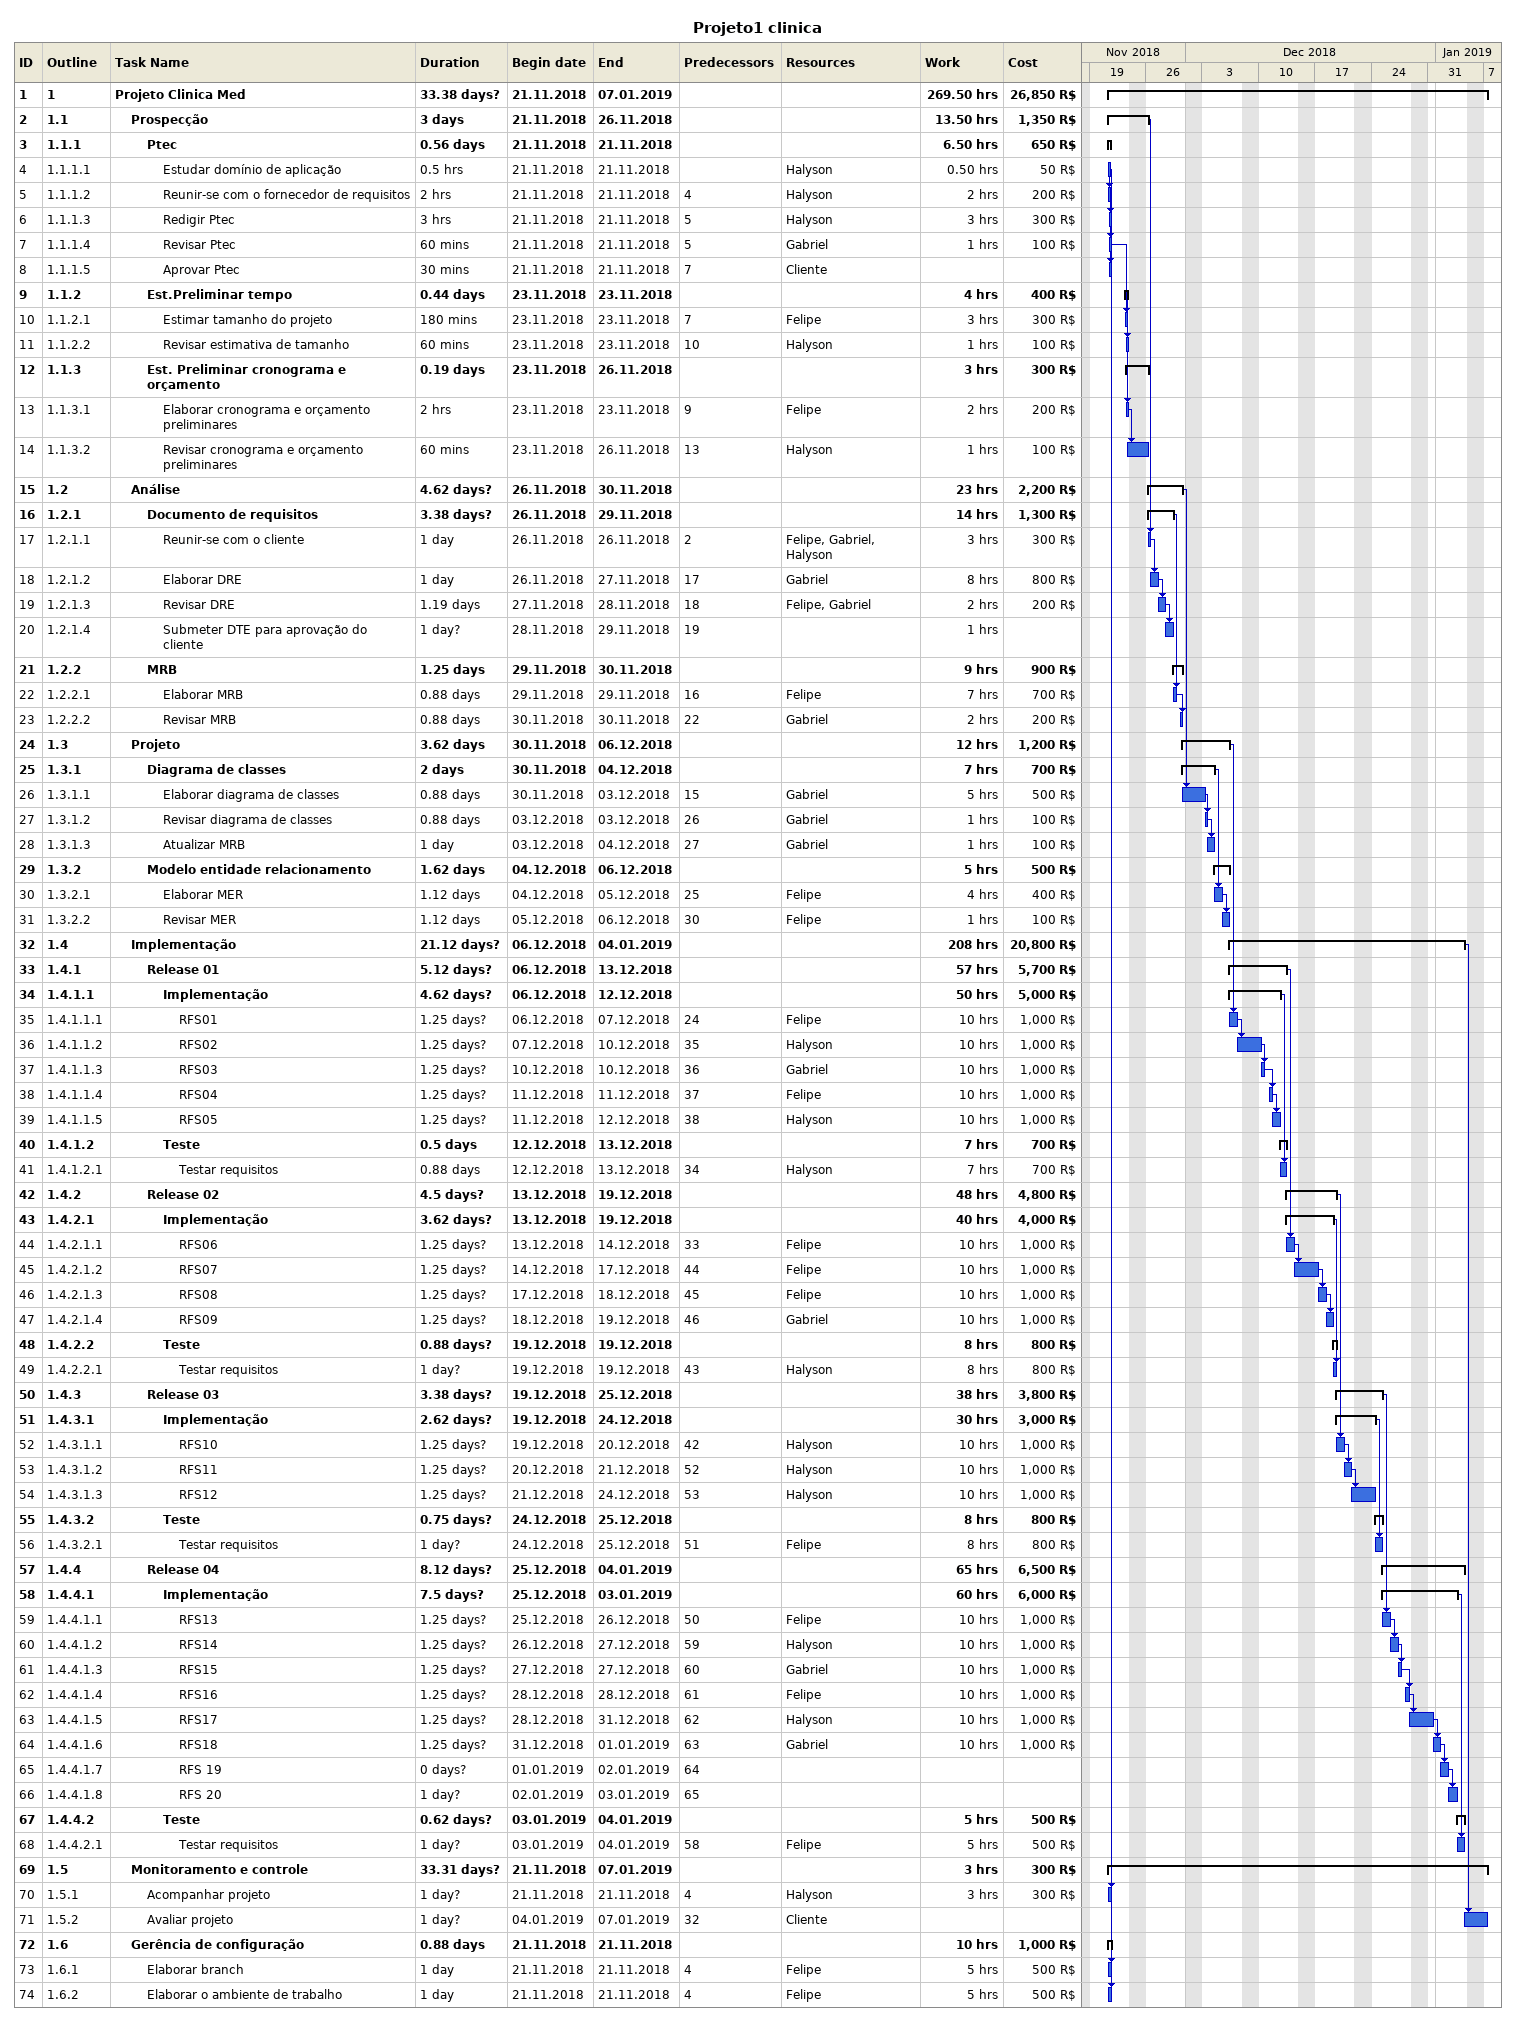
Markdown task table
Projeto1 clinica

| ID | WBS | Task | Duration | Start | Finish | Predecessors | Resources | Work (h) | Cost (R$) |
|---|---|---|---|---|---|---|---|---|---|
| 1 | 1 | **Projeto Clinica Med** | 33.38d? | 2018-11-21 | 2019-01-07 |  |  | 269.50 | 26850 |
| 2 | 1.1 | **Prospecção** | 3d | 2018-11-21 | 2018-11-26 |  |  | 13.50 | 1350 |
| 3 | 1.1.1 | **Ptec** | 0.56d | 2018-11-21 | 2018-11-21 |  |  | 6.50 | 650 |
| 4 | 1.1.1.1 | Estudar domínio de aplicação | 0.5h | 2018-11-21 | 2018-11-21 |  | Halyson | 0.50 | 50 |
| 5 | 1.1.1.2 | Reunir-se com o fornecedor de requisitos | 2h | 2018-11-21 | 2018-11-21 | 4 | Halyson | 2 | 200 |
| 6 | 1.1.1.3 | Redigir Ptec | 3h | 2018-11-21 | 2018-11-21 | 5 | Halyson | 3 | 300 |
| 7 | 1.1.1.4 | Revisar Ptec | 60min | 2018-11-21 | 2018-11-21 | 5 | Gabriel | 1 | 100 |
| 8 | 1.1.1.5 | Aprovar Ptec | 30min | 2018-11-21 | 2018-11-21 | 7 | Cliente |  |  |
| 9 | 1.1.2 | **Est.Preliminar tempo** | 0.44d | 2018-11-23 | 2018-11-23 |  |  | 4 | 400 |
| 10 | 1.1.2.1 | Estimar tamanho do projeto | 180min | 2018-11-23 | 2018-11-23 | 7 | Felipe | 3 | 300 |
| 11 | 1.1.2.2 | Revisar estimativa de tamanho | 60min | 2018-11-23 | 2018-11-23 | 10 | Halyson | 1 | 100 |
| 12 | 1.1.3 | **Est. Preliminar cronograma e orçamento** | 0.19d | 2018-11-23 | 2018-11-26 |  |  | 3 | 300 |
| 13 | 1.1.3.1 | Elaborar cronograma e orçamento preliminares | 2h | 2018-11-23 | 2018-11-23 | 9 | Felipe | 2 | 200 |
| 14 | 1.1.3.2 | Revisar cronograma e orçamento preliminares | 60min | 2018-11-23 | 2018-11-26 | 13 | Halyson | 1 | 100 |
| 15 | 1.2 | **Análise** | 4.62d? | 2018-11-26 | 2018-11-30 |  |  | 23 | 2200 |
| 16 | 1.2.1 | **Documento de requisitos** | 3.38d? | 2018-11-26 | 2018-11-29 |  |  | 14 | 1300 |
| 17 | 1.2.1.1 | Reunir-se com o cliente | 1d | 2018-11-26 | 2018-11-26 | 2 | Felipe, Gabriel, Halyson | 3 | 300 |
| 18 | 1.2.1.2 | Elaborar DRE | 1d | 2018-11-26 | 2018-11-27 | 17 | Gabriel | 8 | 800 |
| 19 | 1.2.1.3 | Revisar DRE | 1.19d | 2018-11-27 | 2018-11-28 | 18 | Felipe, Gabriel | 2 | 200 |
| 20 | 1.2.1.4 | Submeter DTE para aprovação do cliente | 1d? | 2018-11-28 | 2018-11-29 | 19 |  | 1 |  |
| 21 | 1.2.2 | **MRB** | 1.25d | 2018-11-29 | 2018-11-30 |  |  | 9 | 900 |
| 22 | 1.2.2.1 | Elaborar MRB | 0.88d | 2018-11-29 | 2018-11-29 | 16 | Felipe | 7 | 700 |
| 23 | 1.2.2.2 | Revisar MRB | 0.88d | 2018-11-30 | 2018-11-30 | 22 | Gabriel | 2 | 200 |
| 24 | 1.3 | **Projeto** | 3.62d | 2018-11-30 | 2018-12-06 |  |  | 12 | 1200 |
| 25 | 1.3.1 | **Diagrama de classes** | 2d | 2018-11-30 | 2018-12-04 |  |  | 7 | 700 |
| 26 | 1.3.1.1 | Elaborar diagrama de classes | 0.88d | 2018-11-30 | 2018-12-03 | 15 | Gabriel | 5 | 500 |
| 27 | 1.3.1.2 | Revisar diagrama de classes | 0.88d | 2018-12-03 | 2018-12-03 | 26 | Gabriel | 1 | 100 |
| 28 | 1.3.1.3 | Atualizar MRB | 1d | 2018-12-03 | 2018-12-04 | 27 | Gabriel | 1 | 100 |
| 29 | 1.3.2 | **Modelo entidade relacionamento** | 1.62d | 2018-12-04 | 2018-12-06 |  |  | 5 | 500 |
| 30 | 1.3.2.1 | Elaborar MER | 1.12d | 2018-12-04 | 2018-12-05 | 25 | Felipe | 4 | 400 |
| 31 | 1.3.2.2 | Revisar MER | 1.12d | 2018-12-05 | 2018-12-06 | 30 | Felipe | 1 | 100 |
| 32 | 1.4 | **Implementação** | 21.12d? | 2018-12-06 | 2019-01-04 |  |  | 208 | 20800 |
| 33 | 1.4.1 | **Release 01** | 5.12d? | 2018-12-06 | 2018-12-13 |  |  | 57 | 5700 |
| 34 | 1.4.1.1 | **Implementação** | 4.62d? | 2018-12-06 | 2018-12-12 |  |  | 50 | 5000 |
| 35 | 1.4.1.1.1 | RFS01 | 1.25d? | 2018-12-06 | 2018-12-07 | 24 | Felipe | 10 | 1000 |
| 36 | 1.4.1.1.2 | RFS02 | 1.25d? | 2018-12-07 | 2018-12-10 | 35 | Halyson | 10 | 1000 |
| 37 | 1.4.1.1.3 | RFS03 | 1.25d? | 2018-12-10 | 2018-12-10 | 36 | Gabriel | 10 | 1000 |
| 38 | 1.4.1.1.4 | RFS04 | 1.25d? | 2018-12-11 | 2018-12-11 | 37 | Felipe | 10 | 1000 |
| 39 | 1.4.1.1.5 | RFS05 | 1.25d? | 2018-12-11 | 2018-12-12 | 38 | Halyson | 10 | 1000 |
| 40 | 1.4.1.2 | **Teste** | 0.5d | 2018-12-12 | 2018-12-13 |  |  | 7 | 700 |
| 41 | 1.4.1.2.1 | Testar requisitos | 0.88d | 2018-12-12 | 2018-12-13 | 34 | Halyson | 7 | 700 |
| 42 | 1.4.2 | **Release 02** | 4.5d? | 2018-12-13 | 2018-12-19 |  |  | 48 | 4800 |
| 43 | 1.4.2.1 | **Implementação** | 3.62d? | 2018-12-13 | 2018-12-19 |  |  | 40 | 4000 |
| 44 | 1.4.2.1.1 | RFS06 | 1.25d? | 2018-12-13 | 2018-12-14 | 33 | Felipe | 10 | 1000 |
| 45 | 1.4.2.1.2 | RFS07 | 1.25d? | 2018-12-14 | 2018-12-17 | 44 | Felipe | 10 | 1000 |
| 46 | 1.4.2.1.3 | RFS08 | 1.25d? | 2018-12-17 | 2018-12-18 | 45 | Felipe | 10 | 1000 |
| 47 | 1.4.2.1.4 | RFS09 | 1.25d? | 2018-12-18 | 2018-12-19 | 46 | Gabriel | 10 | 1000 |
| 48 | 1.4.2.2 | **Teste** | 0.88d? | 2018-12-19 | 2018-12-19 |  |  | 8 | 800 |
| 49 | 1.4.2.2.1 | Testar requisitos | 1d? | 2018-12-19 | 2018-12-19 | 43 | Halyson | 8 | 800 |
| 50 | 1.4.3 | **Release 03** | 3.38d? | 2018-12-19 | 2018-12-25 |  |  | 38 | 3800 |
| 51 | 1.4.3.1 | **Implementação** | 2.62d? | 2018-12-19 | 2018-12-24 |  |  | 30 | 3000 |
| 52 | 1.4.3.1.1 | RFS10 | 1.25d? | 2018-12-19 | 2018-12-20 | 42 | Halyson | 10 | 1000 |
| 53 | 1.4.3.1.2 | RFS11 | 1.25d? | 2018-12-20 | 2018-12-21 | 52 | Halyson | 10 | 1000 |
| 54 | 1.4.3.1.3 | RFS12 | 1.25d? | 2018-12-21 | 2018-12-24 | 53 | Halyson | 10 | 1000 |
| 55 | 1.4.3.2 | **Teste** | 0.75d? | 2018-12-24 | 2018-12-25 |  |  | 8 | 800 |
| 56 | 1.4.3.2.1 | Testar requisitos | 1d? | 2018-12-24 | 2018-12-25 | 51 | Felipe | 8 | 800 |
| 57 | 1.4.4 | **Release 04** | 8.12d? | 2018-12-25 | 2019-01-04 |  |  | 65 | 6500 |
| 58 | 1.4.4.1 | **Implementação** | 7.5d? | 2018-12-25 | 2019-01-03 |  |  | 60 | 6000 |
| 59 | 1.4.4.1.1 | RFS13 | 1.25d? | 2018-12-25 | 2018-12-26 | 50 | Felipe | 10 | 1000 |
| 60 | 1.4.4.1.2 | RFS14 | 1.25d? | 2018-12-26 | 2018-12-27 | 59 | Halyson | 10 | 1000 |
| 61 | 1.4.4.1.3 | RFS15 | 1.25d? | 2018-12-27 | 2018-12-27 | 60 | Gabriel | 10 | 1000 |
| 62 | 1.4.4.1.4 | RFS16 | 1.25d? | 2018-12-28 | 2018-12-28 | 61 | Felipe | 10 | 1000 |
| 63 | 1.4.4.1.5 | RFS17 | 1.25d? | 2018-12-28 | 2018-12-31 | 62 | Halyson | 10 | 1000 |
| 64 | 1.4.4.1.6 | RFS18 | 1.25d? | 2018-12-31 | 2019-01-01 | 63 | Gabriel | 10 | 1000 |
| 65 | 1.4.4.1.7 | RFS 19 | 0d? | 2019-01-01 | 2019-01-02 | 64 |  |  |  |
| 66 | 1.4.4.1.8 | RFS 20 | 1d? | 2019-01-02 | 2019-01-03 | 65 |  |  |  |
| 67 | 1.4.4.2 | **Teste** | 0.62d? | 2019-01-03 | 2019-01-04 |  |  | 5 | 500 |
| 68 | 1.4.4.2.1 | Testar requisitos | 1d? | 2019-01-03 | 2019-01-04 | 58 | Felipe | 5 | 500 |
| 69 | 1.5 | **Monitoramento e controle** | 33.31d? | 2018-11-21 | 2019-01-07 |  |  | 3 | 300 |
| 70 | 1.5.1 | Acompanhar projeto | 1d? | 2018-11-21 | 2018-11-21 | 4 | Halyson | 3 | 300 |
| 71 | 1.5.2 | Avaliar projeto | 1d? | 2019-01-04 | 2019-01-07 | 32 | Cliente |  |  |
| 72 | 1.6 | **Gerência de configuração** | 0.88d | 2018-11-21 | 2018-11-21 |  |  | 10 | 1000 |
| 73 | 1.6.1 | Elaborar branch | 1d | 2018-11-21 | 2018-11-21 | 4 | Felipe | 5 | 500 |
| 74 | 1.6.2 | Elaborar o ambiente de trabalho | 1d | 2018-11-21 | 2018-11-21 | 4 | Felipe | 5 | 500 |
